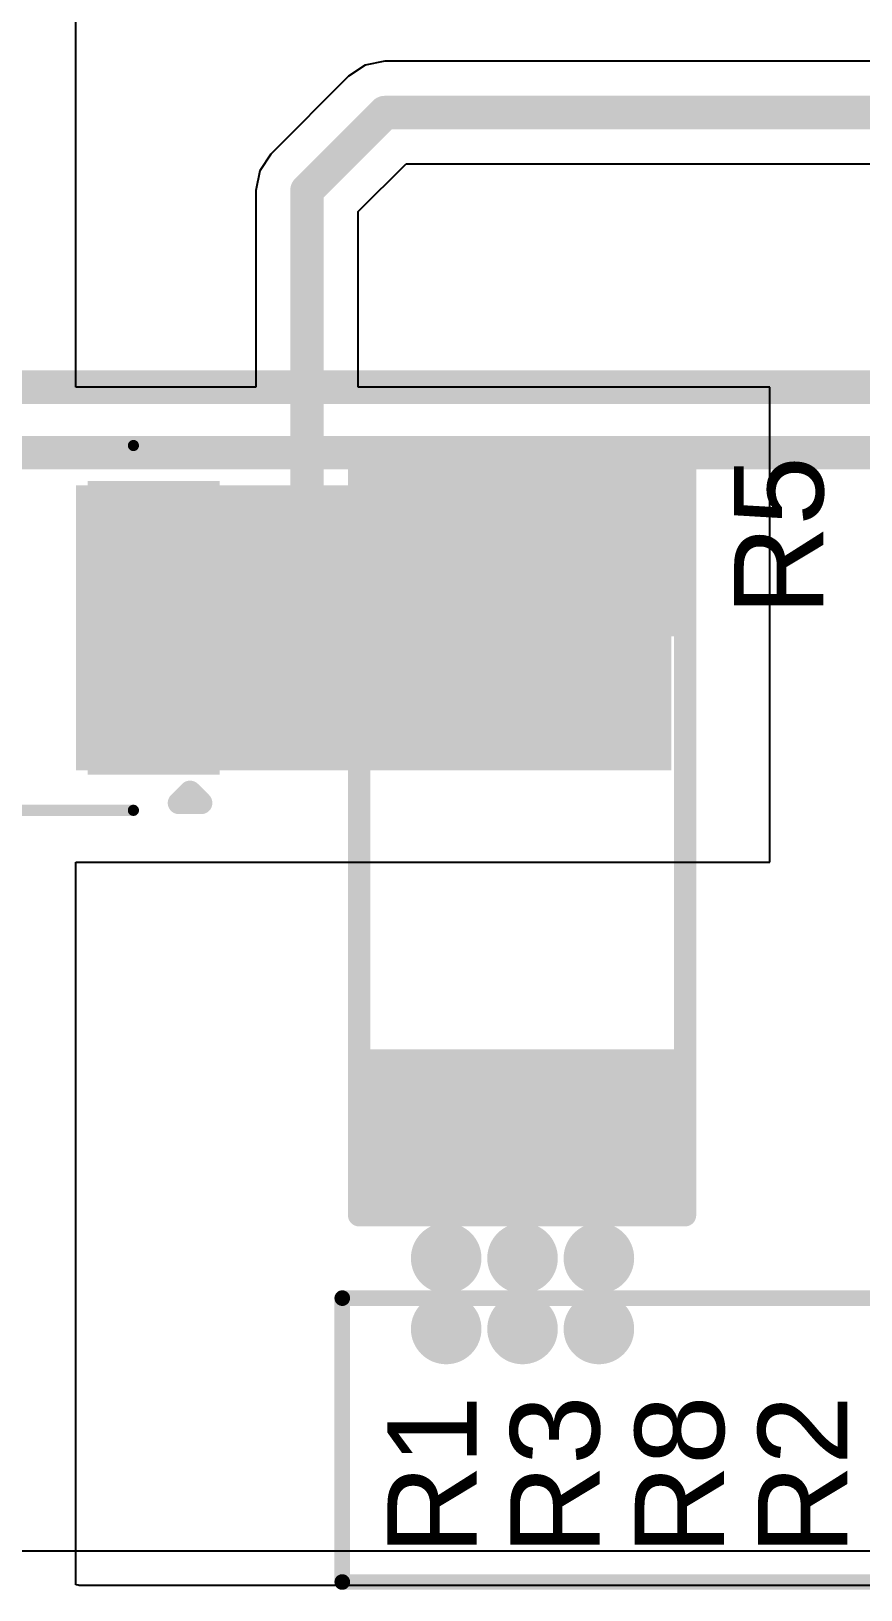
# Model space of a CAD drawing. Header units: millimetres. Extents: x -1.62 to 7.16, y -0.1 to 4.29.
# Drawn here: x -0.833 to -0.461, y 2.813 to 3.511 of the extents above; entities that cross this region are included whole.
import ezdxf

# ---------------------------------------------------------------- set-up
doc = ezdxf.new("R2010")
doc.units = ezdxf.units.MM
doc.header["$MEASUREMENT"] = 0
for name, color, linetype in [('BottomLayer', 5, 'Continuous'), ('BottomSolder', 6, 'Continuous'), ('TopLayer', 1, 'Continuous'), ('TopOverlay', 2, 'Continuous'), ('TopPaste', 8, 'Continuous'), ('TopSolder', 216, 'Continuous'), ('ViaHoleLayer', 16, 'Continuous')]:
    doc.layers.add(name, color=color, linetype=linetype)
doc.styles.add('Arial', font='', dxfattribs={"height": 0.2})
doc.styles.get('Arial').set_extended_font_data('Arial')

# ---------------------------------------------------------------- blocks, each defined once
blk = doc.blocks.new('RES_2512_128')
at = {"layer": 'TopLayer'}
for points in [[(-0.15945, 0.06693), (-0.09646, 0.06693), (-0.09646, -0.06693), (-0.15945, -0.06693)], [(0.09646, 0.06693), (0.15945, 0.06693), (0.15945, -0.06693), (0.09646, -0.06693)]]:
    blk.add_hatch(color=1, dxfattribs=at).paths.add_polyline_path(points)
at = {"layer": 'TopPaste'}
for points in [[(-0.15945, 0.06693), (-0.09646, 0.06693), (-0.09646, -0.06693), (-0.15945, -0.06693)], [(0.09646, 0.06693), (0.15945, 0.06693), (0.15945, -0.06693), (0.09646, -0.06693)]]:
    blk.add_hatch(color=8, dxfattribs=at).paths.add_polyline_path(points)
at = {"layer": 'TopSolder'}
for points in [[(-0.16345, 0.07093), (-0.09246, 0.07093), (-0.09246, -0.07093), (-0.16345, -0.07093)], [(0.09246, 0.07093), (0.16345, 0.07093), (0.16345, -0.07093), (0.09246, -0.07093)]]:
    blk.add_hatch(color=216, dxfattribs=at).paths.add_polyline_path(points)
at = {"layer": 'TopOverlay', "const_width": 0.01}
for points in [[(-0.167, -0.073), (-0.167, 0.073)], [(0.16679, 0.073), (-0.167, 0.073)], [(0.16679, -0.073), (0.16679, 0.073)], [(0.16679, -0.073), (-0.167, -0.073)]]:
    blk.add_lwpolyline(points, dxfattribs=at)
at = {"layer": 'TopOverlay', "const_width": 0.005}
for points in [[(-0.1695, 0.073, 1), (-0.1645, 0.073, 1)], [(-0.1695, 0.073, 1), (-0.1645, 0.073, 1)], [(0.16429, 0.073, 1), (0.16929, 0.073, 1)], [(0.16429, 0.073, 1), (0.16929, 0.073, 1)], [(-0.1695, -0.073, 1), (-0.1645, -0.073, 1)], [(-0.1695, -0.073, 1), (-0.1645, -0.073, 1)], [(0.16429, -0.073, 1), (0.16929, -0.073, 1)], [(0.16429, -0.073, 1), (0.16929, -0.073, 1)]]:
    blk.add_lwpolyline(points, format="xyb", close=True, dxfattribs=at)
blk = doc.blocks.new('P_____DI_5_176')
at = {"layer": 'TopLayer'}
for points in [[(-0.17646, -0.06693), (-0.17646, 0.06693), (0.01646, 0.06693), (0.01646, -0.06693)], [(0.05244, 0.00866), (0.05244, 0.06378), (0.10756, 0.06378), (0.10756, 0.00866)], [(0.05244, -0.06378), (0.05244, -0.00866), (0.10756, -0.00866), (0.10756, -0.06378)]]:
    blk.add_hatch(color=1, dxfattribs=at).paths.add_polyline_path(points)
at = {"layer": 'TopPaste'}
for points in [[(-0.17646, -0.06693), (-0.17646, 0.06693), (0.01646, 0.06693), (0.01646, -0.06693)], [(0.05244, 0.00866), (0.05244, 0.06378), (0.10756, 0.06378), (0.10756, 0.00866)], [(0.05244, -0.06378), (0.05244, -0.00866), (0.10756, -0.00866), (0.10756, -0.06378)]]:
    blk.add_hatch(color=8, dxfattribs=at).paths.add_polyline_path(points)
at = {"layer": 'TopSolder'}
for points in [[(-0.17846, -0.06893), (-0.17846, 0.06893), (0.01846, 0.06893), (0.01846, -0.06893)], [(0.05044, 0.00666), (0.05044, 0.06578), (0.10956, 0.06578), (0.10956, 0.00666)], [(0.05044, -0.06578), (0.05044, -0.00666), (0.10956, -0.00666), (0.10956, -0.06578)]]:
    blk.add_hatch(color=216, dxfattribs=at).paths.add_polyline_path(points)
at = {"layer": 'TopOverlay'}
for points, const_width in [([(-0.14567, 0.08168), (0.07087, 0.08168)], 0.005), ([(0.09124, -0.07839), (0.09624, -0.07339)], 0.01), ([(0.09624, -0.07339), (0.10124, -0.07839)], 0.01), ([(0.09124, -0.07839), (0.10124, -0.07839)], 0.01), ([(-0.14567, -0.08168), (0.07087, -0.08168)], 0.005)]:
    blk.add_lwpolyline(points, dxfattribs=dict(at, const_width=const_width))
for points, const_width in [([(-0.14692, 0.08168, 1), (-0.14442, 0.08168, 1)], 0.0025), ([(0.06962, 0.08168, 1), (0.07212, 0.08168, 1)], 0.0025), ([(0.09374, -0.07339, 1), (0.09874, -0.07339, 1)], 0.005), ([(0.09374, -0.07339, 1), (0.09874, -0.07339, 1)], 0.005), ([(0.08874, -0.07839, 1), (0.09374, -0.07839, 1)], 0.005), ([(0.08874, -0.07839, 1), (0.09374, -0.07839, 1)], 0.005), ([(0.09874, -0.07839, 1), (0.10374, -0.07839, 1)], 0.005), ([(0.09874, -0.07839, 1), (0.10374, -0.07839, 1)], 0.005), ([(-0.14692, -0.08168, 1), (-0.14442, -0.08168, 1)], 0.0025), ([(0.06962, -0.08168, 1), (0.07212, -0.08168, 1)], 0.0025)]:
    blk.add_lwpolyline(points, format="xyb", close=True, dxfattribs=dict(at, const_width=const_width))

msp = doc.modelspace()

# ---------------------------------------------------------------- hatches: boundary and pattern name
at = {"layer": 'BottomLayer'}
h = msp.add_hatch(color=5, dxfattribs=at)
edge = h.paths.add_edge_path()
edge.add_arc((-0.64701, 2.962), 0.01181, 0, 360)
h = msp.add_hatch(color=5, dxfattribs=at)
edge = h.paths.add_edge_path()
edge.add_arc((-0.6128, 2.962), 0.01181, 0, 360)
h = msp.add_hatch(color=5, dxfattribs=at)
edge = h.paths.add_edge_path()
edge.add_arc((-0.5786, 2.962), 0.01181, 0, 360)
h = msp.add_hatch(color=5, dxfattribs=at)
edge = h.paths.add_edge_path()
edge.add_arc((-0.64701, 2.9303), 0.01181, 0, 360)
h = msp.add_hatch(color=5, dxfattribs=at)
edge = h.paths.add_edge_path()
edge.add_arc((-0.6128, 2.9303), 0.01181, 0, 360)
h = msp.add_hatch(color=5, dxfattribs=at)
edge = h.paths.add_edge_path()
edge.add_arc((-0.5786, 2.9303), 0.01181, 0, 360)
at = {"layer": 'BottomSolder'}
h = msp.add_hatch(color=6, dxfattribs=at)
edge = h.paths.add_edge_path()
edge.add_arc((-0.64701, 2.962), 0.01581, 0, 360)
h = msp.add_hatch(color=6, dxfattribs=at)
edge = h.paths.add_edge_path()
edge.add_arc((-0.6128, 2.962), 0.01581, 0, 360)
h = msp.add_hatch(color=6, dxfattribs=at)
edge = h.paths.add_edge_path()
edge.add_arc((-0.5786, 2.962), 0.01581, 0, 360)
h = msp.add_hatch(color=6, dxfattribs=at)
edge = h.paths.add_edge_path()
edge.add_arc((-0.64701, 2.9303), 0.01581, 0, 360)
h = msp.add_hatch(color=6, dxfattribs=at)
edge = h.paths.add_edge_path()
edge.add_arc((-0.6128, 2.9303), 0.01581, 0, 360)
h = msp.add_hatch(color=6, dxfattribs=at)
edge = h.paths.add_edge_path()
edge.add_arc((-0.5786, 2.9303), 0.01581, 0, 360)
at = {"layer": 'TopLayer'}
msp.add_hatch(color=1, dxfattribs=at).paths.add_polyline_path([(-0.81287, 3.18044), (-0.54607, 3.18044), (-0.54607, 3.308), (-0.81287, 3.308)])
h = msp.add_hatch(color=1, dxfattribs=at)
edge = h.paths.add_edge_path()
edge.add_arc((-0.64701, 2.962), 0.01181, 0, 360)
h = msp.add_hatch(color=1, dxfattribs=at)
edge = h.paths.add_edge_path()
edge.add_arc((-0.6128, 2.962), 0.01181, 0, 360)
h = msp.add_hatch(color=1, dxfattribs=at)
edge = h.paths.add_edge_path()
edge.add_arc((-0.5786, 2.962), 0.01181, 0, 360)
h = msp.add_hatch(color=1, dxfattribs=at)
edge = h.paths.add_edge_path()
edge.add_arc((-0.64701, 2.9303), 0.01181, 0, 360)
h = msp.add_hatch(color=1, dxfattribs=at)
edge = h.paths.add_edge_path()
edge.add_arc((-0.6128, 2.9303), 0.01181, 0, 360)
h = msp.add_hatch(color=1, dxfattribs=at)
edge = h.paths.add_edge_path()
edge.add_arc((-0.5786, 2.9303), 0.01181, 0, 360)
at = {"layer": 'TopSolder'}
h = msp.add_hatch(color=216, dxfattribs=at)
edge = h.paths.add_edge_path()
edge.add_arc((-0.64701, 2.962), 0.01581, 0, 360)
h = msp.add_hatch(color=216, dxfattribs=at)
edge = h.paths.add_edge_path()
edge.add_arc((-0.6128, 2.962), 0.01581, 0, 360)
h = msp.add_hatch(color=216, dxfattribs=at)
edge = h.paths.add_edge_path()
edge.add_arc((-0.5786, 2.962), 0.01581, 0, 360)
h = msp.add_hatch(color=216, dxfattribs=at)
edge = h.paths.add_edge_path()
edge.add_arc((-0.64701, 2.9303), 0.01581, 0, 360)
h = msp.add_hatch(color=216, dxfattribs=at)
edge = h.paths.add_edge_path()
edge.add_arc((-0.6128, 2.9303), 0.01581, 0, 360)
h = msp.add_hatch(color=216, dxfattribs=at)
edge = h.paths.add_edge_path()
edge.add_arc((-0.5786, 2.9303), 0.01581, 0, 360)
at = {"layer": 'ViaHoleLayer'}
h = msp.add_hatch(color=16, dxfattribs=at)
edge = h.paths.add_edge_path()
edge.add_arc((-0.64701, 2.962), 0.00591, 0, 360)
h = msp.add_hatch(color=16, dxfattribs=at)
edge = h.paths.add_edge_path()
edge.add_arc((-0.6128, 2.962), 0.00591, 0, 360)
h = msp.add_hatch(color=16, dxfattribs=at)
edge = h.paths.add_edge_path()
edge.add_arc((-0.5786, 2.962), 0.00591, 0, 360)
h = msp.add_hatch(color=16, dxfattribs=at)
edge = h.paths.add_edge_path()
edge.add_arc((-0.64701, 2.9303), 0.00591, 0, 360)
h = msp.add_hatch(color=16, dxfattribs=at)
edge = h.paths.add_edge_path()
edge.add_arc((-0.6128, 2.9303), 0.00591, 0, 360)
h = msp.add_hatch(color=16, dxfattribs=at)
edge = h.paths.add_edge_path()
edge.add_arc((-0.5786, 2.9303), 0.00591, 0, 360)

# ---------------------------------------------------------------- linework, layer by layer
at = {"layer": 'BottomLayer'}
msp.add_line((-1.063, 2.831), (-0.35251, 2.831), dxfattribs=at)
at = {"layer": 'BottomLayer', "const_width": 0.015}
for points in [[(-0.866, 3.352), (-0.298, 3.352)], [(-0.98731, 3.32269), (-0.28331, 3.32269)]]:
    msp.add_lwpolyline(points, dxfattribs=at)
at = {"layer": 'TopLayer'}
for p, q in [((-0.81287, 3.352), (-0.81287, 3.6118)), ((-0.67451, 3.49794), (-0.68329, 3.49619)), ((-0.07467, 3.49794), (-0.67451, 3.49794)), ((-0.69073, 3.49122), (-0.72558, 3.45637)), ((-0.68329, 3.49619), (-0.69073, 3.49122)), ((-0.72558, 3.45637), (-0.73055, 3.44893)), ((-0.73055, 3.44893), (-0.7323, 3.44015)), ((-0.68642, 3.43065), (-0.66501, 3.45206)), ((-0.66501, 3.45206), (-0.08417, 3.45206)), ((-0.7323, 3.44015), (-0.7323, 3.352)), ((-0.68642, 3.352), (-0.68642, 3.43065)), ((-0.7323, 3.352), (-0.81287, 3.352)), ((-0.502, 3.352), (-0.68642, 3.352)), ((-0.502, 3.13927), (-0.502, 3.352)), ((-0.81287, 2.81573), (-0.81287, 3.13927)), ((-0.81287, 3.13927), (-0.502, 3.13927)), ((-0.81286, 2.81573), (-0.81287, 2.81573)), ((-0.81287, 2.81573), (-0.81287, 2.81573)), ((-0.8119, 2.81553), (-0.81286, 2.81573)), ((-0.8114, 2.81543), (-0.8119, 2.81553)), ((-0.81139, 2.81543), (-0.8114, 2.81543)), ((-0.81138, 2.81543), (-0.81139, 2.81543)), ((-0.8104, 2.81543), (-0.81138, 2.81543)), ((-0.1733, 2.81543), (-0.8104, 2.81543))]:
    msp.add_line(p, q, dxfattribs=at)
at = {"layer": 'TopLayer', "const_width": 0.015}
for points in [[(-0.70936, 3.44015), (-0.67451, 3.475)], [(-0.67451, 3.475), (-0.07467, 3.475)], [(-0.70936, 3.29251), (-0.70936, 3.44015)]]:
    msp.add_lwpolyline(points, dxfattribs=at)
at = {"layer": 'TopLayer', "const_width": 0.0075}
for points in [[(-0.67826, 3.475, 1), (-0.67076, 3.475, 1)], [(-0.67826, 3.475, 1), (-0.67076, 3.475, 1)], [(-0.71311, 3.44015, 1), (-0.70561, 3.44015, 1)], [(-0.71311, 3.44015, 1), (-0.70561, 3.44015, 1)], [(-0.71311, 3.29251, 1), (-0.70561, 3.29251, 1)]]:
    msp.add_lwpolyline(points, format="xyb", close=True, dxfattribs=at)
at = {"layer": 'TopOverlay', "const_width": 0.007}
for points in [[(-0.69356, 2.94411), (-0.34674, 2.94411)], [(-0.69356, 2.81699), (-0.69356, 2.94411)], [(-0.69356, 2.81699), (-0.34674, 2.81699)]]:
    msp.add_lwpolyline(points, dxfattribs=at)
at = {"layer": 'TopOverlay', "const_width": 0.0035}
for points in [[(-0.69531, 2.94411, 1), (-0.69181, 2.94411, 1)], [(-0.69531, 2.94411, 1), (-0.69181, 2.94411, 1)], [(-0.69531, 2.81699, 1), (-0.69181, 2.81699, 1)], [(-0.69531, 2.81699, 1), (-0.69181, 2.81699, 1)]]:
    msp.add_lwpolyline(points, format="xyb", close=True, dxfattribs=at)

# ---------------------------------------------------------------- block references
msp.add_blockref('P_____DI_5_176', (-0.858, 3.24422))
at = {"rotation": 270}
msp.add_blockref('RES_2512_128', (-0.613, 3.148), dxfattribs=at)

# ---------------------------------------------------------------- texts
at = {"layer": 'TopOverlay', "style": 'Arial'}
for s, p in [('R5', (-0.47801, 3.24968)), ('R1', (-0.63332, 2.82909)), ('R3', (-0.57832, 2.82909)), ('R8', (-0.52251, 2.82909)), ('R2', (-0.46733, 2.82909))]:
    msp.add_text(s, height=0.04, rotation=90, dxfattribs=at).set_placement(p)

doc.saveas('drawing.dxf')
